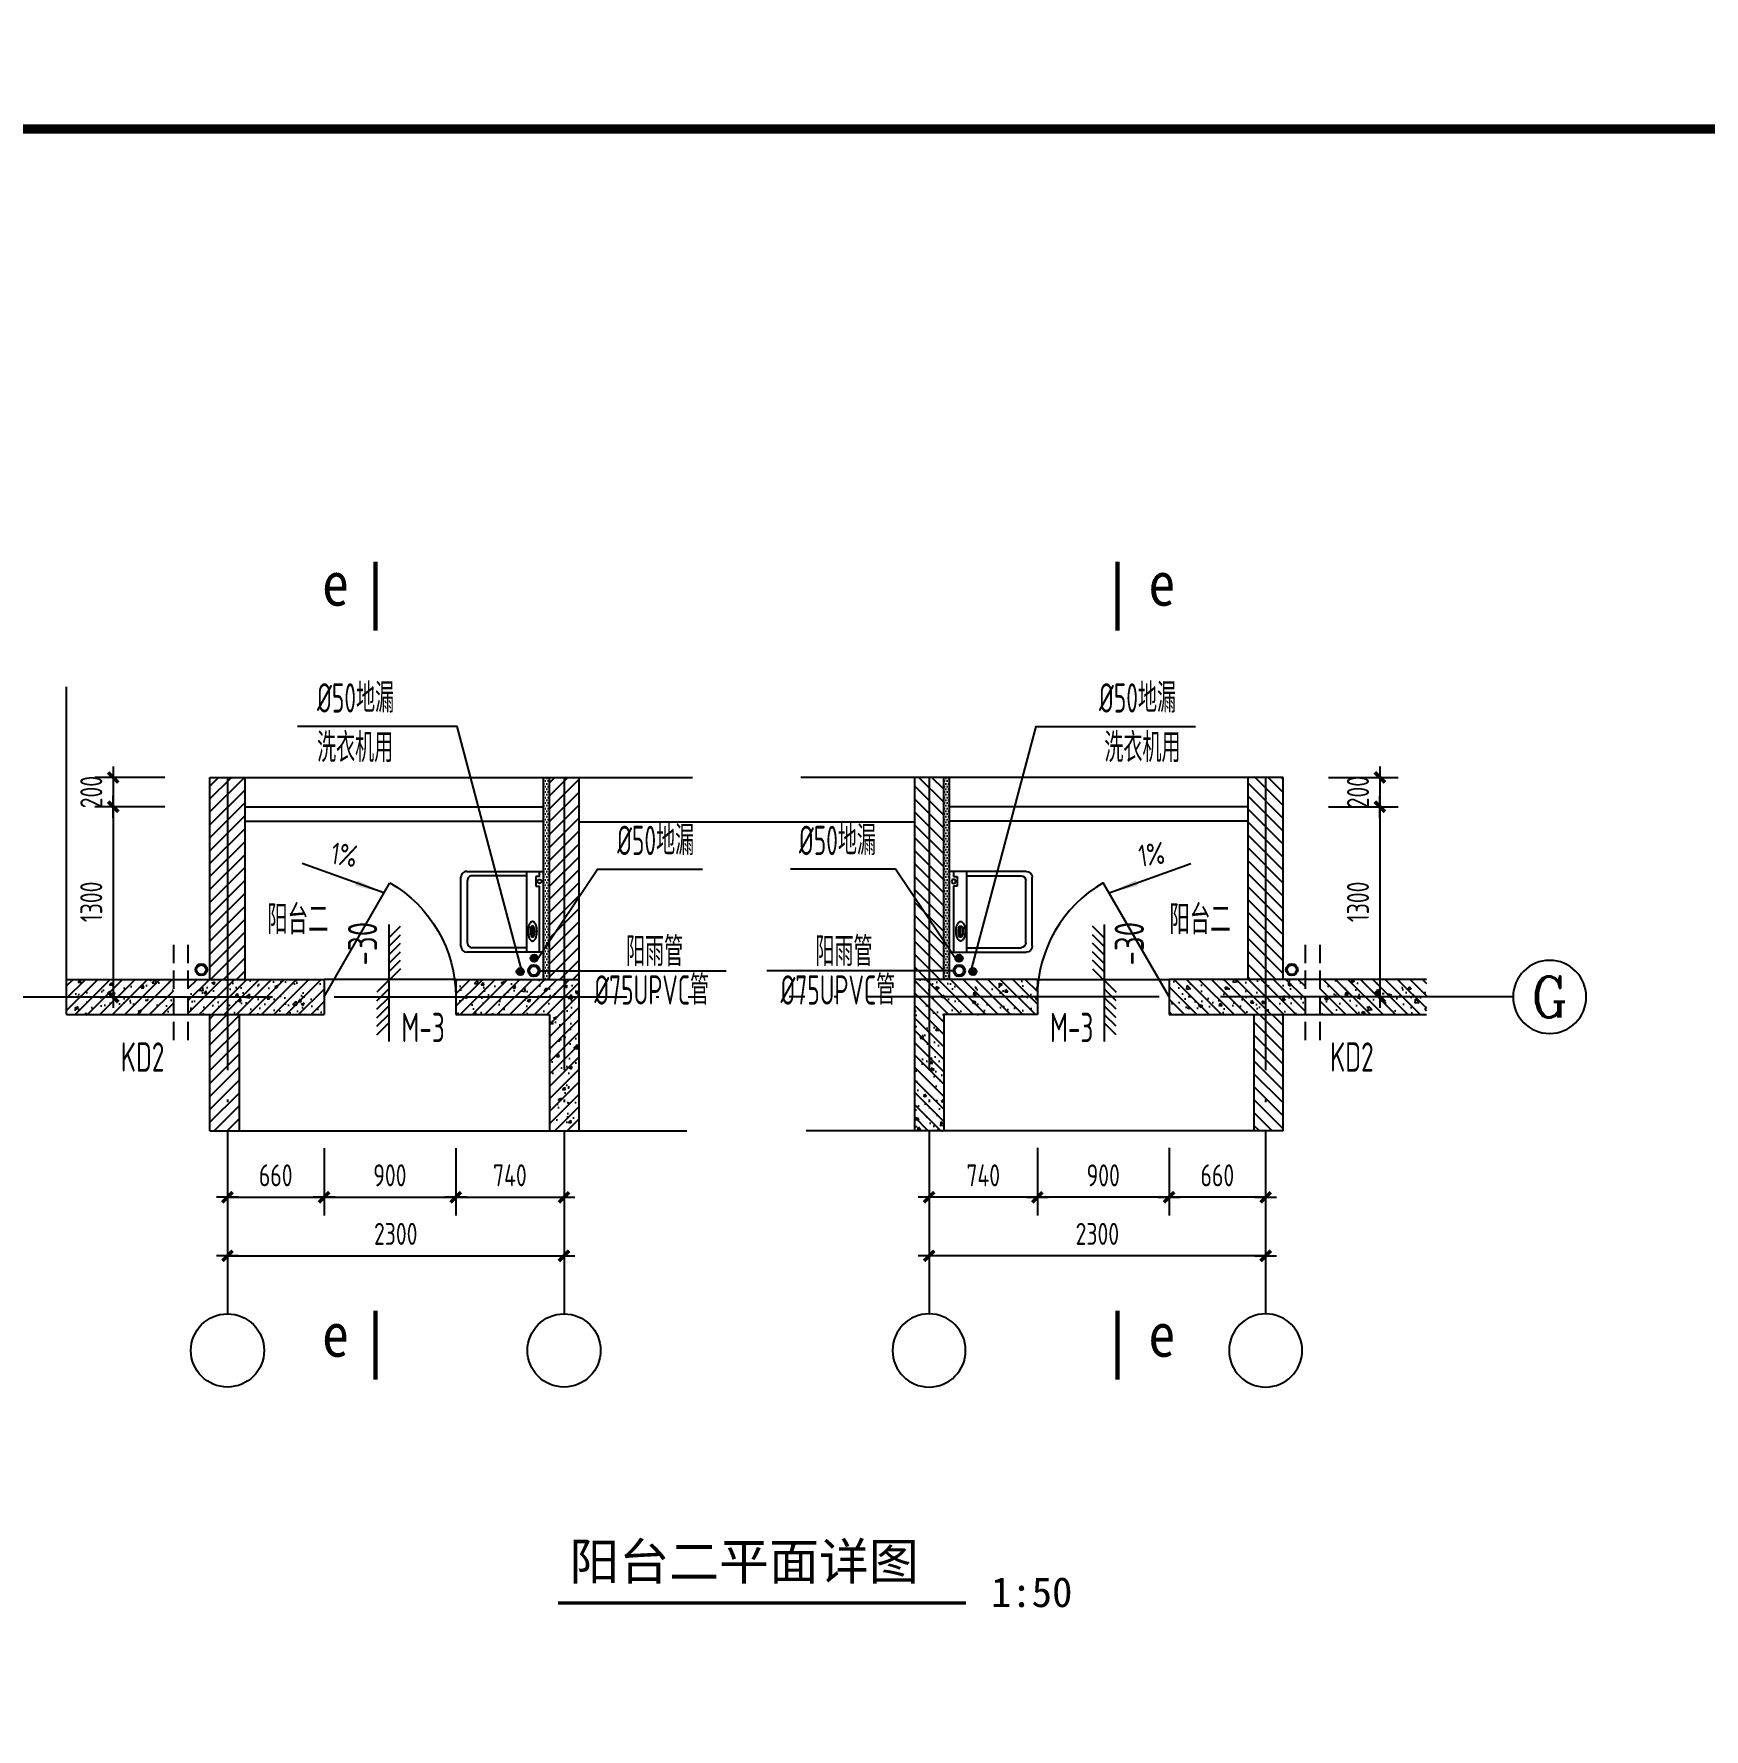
# Model space of a CAD drawing. Extents: x -726032 to 135930, y -151624 to 587044.
# Drawn here: x -107909 to -85080, y 363086 to 386256 of the extents above; entities that cross this region are included whole.
import ezdxf
from ezdxf.enums import TextEntityAlignment as Align

# ---------------------------------------------------------------- set-up
doc = ezdxf.new("R2010")
doc.units = 0
doc.header["$LTSCALE"] = 1000
doc.header["$MEASUREMENT"] = 0
doc.linetypes.add('DASH', pattern=[0.35, 0.25, -0.1])
doc.linetypes.add('DOTE', pattern=[2.42, 2, -0.2, 0.02, -0.2])
doc.layers.get('0').update_dxf_attribs({"linetype": 'CONTINUOUS'})
doc.layers.get('DEFPOINTS').update_dxf_attribs({"color": 1, "linetype": 'CONTINUOUS'})
for name, color, linetype in [('AXIS', 245, 'CONTINUOUS'), ('AXIS_TEXT', 7, 'CONTINUOUS'), ('DOTE', 8, 'DOTE'), ('GROUND', 45, 'CONTINUOUS'), ('LVTRY', 6, 'CONTINUOUS'), ('PUB_DIM', 245, 'CONTINUOUS'), ('PUB_TEXT', 142, 'CONTINUOUS'), ('PUB_TITLE', 1, 'CONTINUOUS'), ('ROOF', 4, 'CONTINUOUS'), ('TOTHER', 7, 'CONTINUOUS'), ('WALL', 255, 'CONTINUOUS'), ('WINDOW', 155, 'CONTINUOUS'), ('WINDOW_TEXT', 7, 'CONTINUOUS'), ('填充', 207, 'CONTINUOUS'), ('引线', 213, 'CONTINUOUS'), ('排水', 245, 'CONTINUOUS'), ('构架', 4, 'CONTINUOUS'), ('空调', 245, 'CONTINUOUS'), ('辅助线', 246, 'CONTINUOUS'), ('门表', 74, 'CONTINUOUS'), ('雨水管', 20, 'CONTINUOUS')]:
    doc.layers.add(name, color=color, linetype=linetype)
doc.styles.add('-宋体', font='SimSun.ttf', dxfattribs={"width": 0.8})
doc.styles.add('-黑体', font='')
doc.styles.add('_HZTXT', font='isocp.shx', dxfattribs={"width": 0.8, "bigfont": 'hztxt.shx'})
doc.styles.add('COMPLEX', font='COMPLEX')
doc.styles.add('DIM_FONT', font='isocp.shx', dxfattribs={"width": 0.8})
doc.styles.add('SIMPLEX', font='SIMPLEX.SHX')
doc.styles.get('-黑体').set_extended_font_data('SimHei')
doc.dimstyles.new('DIMB20', dxfattribs={"dimscale": 0.2, "dimtxt": 300, "dimasz": 1, "dimexe": 250, "dimexo": 300, "dimgap": 150, "dimtad": 1, "dimdec": 0, "dimzin": 0, "dimdsep": 46, "dimtxsty": 'DIM_FONT', "dimblk": '_DIMX', "dimcen": 0.09, "dimse2": 1, "dimclrt": 142, "dimadec": 0, "dimazin": 0, "dimtfac": 1, "dimtdec": 0, "dimtix": 1, "dimtmove": 2, "dimatfit": 3, "dimldrblk": '_DIMX', "dimfxl": 1, "dimtolj": 1, "dimtzin": 0, "dimarcsym": 0})
doc.dimstyles.new('DIMN20', dxfattribs={"dimscale": 0.2, "dimtxt": 300, "dimasz": 1, "dimexe": 250, "dimexo": 300, "dimgap": 150, "dimtad": 1, "dimdec": 0, "dimzin": 0, "dimdsep": 46, "dimtxsty": 'DIM_FONT', "dimblk": '_DIMX', "dimcen": 0.09, "dimclrt": 142, "dimadec": 0, "dimazin": 0, "dimtfac": 1, "dimtdec": 0, "dimtix": 1, "dimtmove": 2, "dimatfit": 3, "dimldrblk": '_DIMX', "dimfxl": 1, "dimtolj": 1, "dimtzin": 0, "dimarcsym": 0})

# ---------------------------------------------------------------- blocks, each defined once
blk = doc.blocks.new('_DBLK')
blk.add_line((-0.5, 0), (0, -0.866))
blk.add_arc((-0.5, 0), 1, 300, 0)
at = {"layer": 'WINDOW_TEXT', "style": 'SIMPLEX', "flags": 9}
blk.add_attdef('A', text='', height=1, dxfattribs=at).set_placement((0, 1.5), align=Align.MIDDLE)
blk = doc.blocks.new('M_E20')
for p, q in [((345, 0), (-345, 0)), ((-302, -36), (-345, -36)), ((-307, -144), (-307, -611)), ((-302, -35), (-302, -66)), ((-302, -66), (-219, -66)), ((-219, -66), (-219, -35)), ((345, -36), (-219, -36)), ((123, -87), (123, -99)), ((133, -96), (133, -113)), ((198, -96), (133, -96)), ((133, -113), (198, -113)), ((198, -113), (198, -96)), ((215, -88), (215, -99)), ((307, -144), (307, -611)), ((267, -651), (-267, -651))]:
    blk.add_line(p, q)
blk.add_lwpolyline([(83, -94, 0.185158), (88, -107, 0.102042), (108, -122, 0.060862), (133, -130, 0.047173), (166, -133, 0.047173), (200, -130, 0.060862), (225, -122, 0.102042), (245, -107, 0.185158), (250, -94, 0.185158), (245, -82, 0.102042), (225, -67, 0.060862), (200, -59, 0.047173), (166, -56, 0.047173), (133, -59, 0.060862), (108, -67, 0.102042), (88, -82, 0.185158)], format="xyb", close=True)
for points in [[(215, -88, 0.259034), (213, -85, 0.076276), (201, -80, 0.036515), (188, -77, 0.026615), (169, -76, 0.026615), (150, -77, 0.036515), (137, -80, 0.076276), (125, -85, 0.259034), (123, -88, 0.078462), (123, -89, 0.056762)], [(215, -99, 0.259034), (213, -95, 0.076276), (201, -90, 0.036515), (188, -88, 0.026615), (169, -87, 0.026615), (150, -88, 0.036515), (137, -90, 0.076276), (125, -95, 0.259034), (123, -99, 0.259034), (125, -102, 0.056762), (133, -106, 0.036515)], [(198, -108, 0.008736), (201, -107, 0.076276), (213, -102, 0.259034), (215, -99, 0.259034)]]:
    blk.add_lwpolyline(points, format="xyb")
blk.add_circle((-259, -35), 17.5)
for centre, start, end in [((-267, -611), 180, 270), ((267, -611), 270, 0)]:
    blk.add_arc(centre, 40, start, end)
at = {"layer": 'TOTHER', "linetype": 'Continuous'}
for p, q in [((-345, -656), (-345, 0)), ((345, 0), (345, -656)), ((-345, -145), (345, -145)), ((295, -706), (-295, -706))]:
    blk.add_line(p, q, dxfattribs=at)
for centre, start, end in [((-295, -656), 180, 270), ((295, -656), 270, 0)]:
    blk.add_arc(centre, 50, start, end, dxfattribs=at)
at = {"width": 0.8, "flags": 9}
for tag in ['XSIZE', 'YSIZE']:
    blk.add_attdef(tag, (0, 0), '', height=0.5, dxfattribs=at)
blk = doc.blocks.new('_DIMX')
blk.add_line((-150, 0), (150, 0))
at = {"const_width": 50}
blk.add_lwpolyline([(-70, -70), (70, 70)], dxfattribs=at)
blk = doc.blocks.new('*D4057')
at = {"color": 0, "linetype": 'ByBlock', "transparency": 16777216}
for p, q in [((94520, -150648), (94997, -150648)), ((94872, -150648), (94872, -151947))]:
    blk.add_line(p, q, dxfattribs=at)
at = {"layer": 'DEFPOINTS', "color": 0, "linetype": 'ByBlock', "transparency": 16777216}
for p in [(94370, -150648), (94370, -151948), (94872, -151948)]:
    blk.add_point(p, dxfattribs=at)
at = {"color": 0, "linetype": 'ByBlock', "transparency": 16777216, "xscale": 0.5, "yscale": 0.5, "zscale": 0.5}
for p, rotation in [((94872, -150648), 90), ((94872, -151948), 270)]:
    blk.add_blockref('_DIMX', p, dxfattribs=dict(at, rotation=rotation))
at = {"color": 142, "linetype": 'ByBlock', "transparency": 16777216, "insert": (94722, -151298), "char_height": 150, "attachment_point": 5, "rotation": 90, "style": 'DIM_FONT'}
blk.add_mtext('\\A1;1300', dxfattribs=at)
blk = doc.blocks.new('*D4050')
at = {"color": 0, "linetype": 'ByBlock', "transparency": 16777216}
for p, q in [((86967, -150648), (86490, -150648)), ((86615, -150648), (86615, -151947))]:
    blk.add_line(p, q, dxfattribs=at)
at = {"layer": 'DEFPOINTS', "color": 0, "linetype": 'ByBlock', "transparency": 16777216}
for p in [(87117, -150648), (86615, -151948), (87117, -151948)]:
    blk.add_point(p, dxfattribs=at)
at = {"color": 0, "linetype": 'ByBlock', "transparency": 16777216, "xscale": 0.5, "yscale": 0.5, "zscale": 0.5}
for p, rotation in [((86615, -150648), 90), ((86615, -151948), 270)]:
    blk.add_blockref('_DIMX', p, dxfattribs=dict(at, rotation=rotation))
at = {"color": 142, "linetype": 'ByBlock', "transparency": 16777216, "insert": (86465, -151298), "char_height": 150, "attachment_point": 5, "rotation": 90, "style": 'DIM_FONT'}
blk.add_mtext('\\A1;1300', dxfattribs=at)
blk = doc.blocks.new('*D4060')
at = {"color": 0, "linetype": 'ByBlock', "transparency": 16777216}
for p, q in [((93431, -152980), (93431, -153442)), ((93430, -153317), (92531, -153317))]:
    blk.add_line(p, q, dxfattribs=at)
at = {"layer": 'DEFPOINTS', "color": 0, "linetype": 'ByBlock', "transparency": 16777216}
for p in [(92531, -152830), (93431, -152830), (92531, -153317)]:
    blk.add_point(p, dxfattribs=at)
at = {"color": 0, "linetype": 'ByBlock', "transparency": 16777216, "xscale": 0.5, "yscale": 0.5, "zscale": 0.5, "rotation": 180}
blk.add_blockref('_DIMX', (92531, -153317), dxfattribs=at)
at = {"color": 0, "linetype": 'ByBlock', "transparency": 16777216, "xscale": 0.5, "yscale": 0.5, "zscale": 0.5}
blk.add_blockref('_DIMX', (93431, -153317), dxfattribs=at)
at = {"color": 142, "linetype": 'ByBlock', "transparency": 16777216, "insert": (92981, -153167), "char_height": 150, "attachment_point": 5, "style": 'DIM_FONT'}
blk.add_mtext('\\A1;900', dxfattribs=at)
blk = doc.blocks.new('*D4061')
at = {"color": 0, "linetype": 'ByBlock', "transparency": 16777216}
for p, q in [((94091, -153380), (94091, -153842)), ((94090, -153717), (91791, -153717))]:
    blk.add_line(p, q, dxfattribs=at)
at = {"layer": 'DEFPOINTS', "color": 0, "linetype": 'ByBlock', "transparency": 16777216}
for p in [(91791, -153230), (94091, -153230), (91791, -153717)]:
    blk.add_point(p, dxfattribs=at)
at = {"color": 0, "linetype": 'ByBlock', "transparency": 16777216, "xscale": 0.5, "yscale": 0.5, "zscale": 0.5}
for p, rotation in [((91791, -153717), 179.9999999999986), ((94091, -153717), 359.9999999999986)]:
    blk.add_blockref('_DIMX', p, dxfattribs=dict(at, rotation=rotation))
at = {"color": 142, "linetype": 'ByBlock', "transparency": 16777216, "insert": (92941, -153567), "char_height": 150, "attachment_point": 5, "style": 'DIM_FONT'}
blk.add_mtext('\\A1;2300', dxfattribs=at)
blk = doc.blocks.new('*D4055')
at = {"color": 0, "linetype": 'ByBlock', "transparency": 16777216}
for p, q in [((86996, -153380), (86996, -153842)), ((86997, -153717), (89296, -153717))]:
    blk.add_line(p, q, dxfattribs=at)
at = {"layer": 'DEFPOINTS', "color": 0, "linetype": 'ByBlock', "transparency": 16777216}
for p in [(86996, -153230), (89296, -153230), (89296, -153717)]:
    blk.add_point(p, dxfattribs=at)
at = {"color": 0, "linetype": 'ByBlock', "transparency": 16777216, "xscale": 0.5, "yscale": 0.5, "zscale": 0.5, "rotation": 180}
blk.add_blockref('_DIMX', (86996, -153717), dxfattribs=at)
at = {"color": 0, "linetype": 'ByBlock', "transparency": 16777216, "xscale": 0.5, "yscale": 0.5, "zscale": 0.5}
blk.add_blockref('_DIMX', (89296, -153717), dxfattribs=at)
at = {"color": 142, "linetype": 'ByBlock', "transparency": 16777216, "insert": (88146, -153567), "char_height": 150, "attachment_point": 5, "style": 'DIM_FONT'}
blk.add_mtext('\\A1;2300', dxfattribs=at)
blk = doc.blocks.new('*D4052')
at = {"color": 0, "linetype": 'ByBlock', "transparency": 16777216}
for p, q in [((86996, -152218), (86996, -152679)), ((87656, -152218), (87656, -152679)), ((86997, -152554), (87656, -152554))]:
    blk.add_line(p, q, dxfattribs=at)
at = {"layer": 'DEFPOINTS', "color": 0, "linetype": 'ByBlock', "transparency": 16777216}
for p in [(86996, -152068), (87656, -152068), (87656, -152554)]:
    blk.add_point(p, dxfattribs=at)
at = {"color": 0, "linetype": 'ByBlock', "transparency": 16777216, "xscale": 0.5, "yscale": 0.5, "zscale": 0.5, "rotation": 180}
blk.add_blockref('_DIMX', (86996, -152554), dxfattribs=at)
at = {"color": 0, "linetype": 'ByBlock', "transparency": 16777216, "xscale": 0.5, "yscale": 0.5, "zscale": 0.5}
blk.add_blockref('_DIMX', (87656, -152554), dxfattribs=at)
at = {"color": 142, "linetype": 'ByBlock', "transparency": 16777216, "insert": (87326, -152404), "char_height": 150, "attachment_point": 5, "style": 'DIM_FONT'}
blk.add_mtext('\\A1;660', dxfattribs=at)
blk = doc.blocks.new('_AXISO')
blk.add_circle((0, 0), 0.5)
at = {"layer": 'AXIS_TEXT', "style": 'COMPLEX', "width": 1.041667}
blk.add_attdef('A', text='', height=0.56, dxfattribs=at).set_placement((-0.25, -0.28), (0.25, -0.28), align=Align.FIT)
blk = doc.blocks.new('*D4059')
at = {"color": 0, "linetype": 'ByBlock', "transparency": 16777216}
for p, q in [((92531, -152980), (92531, -153442)), ((92530, -153317), (91791, -153317))]:
    blk.add_line(p, q, dxfattribs=at)
at = {"layer": 'DEFPOINTS', "color": 0, "linetype": 'ByBlock', "transparency": 16777216}
for p in [(91791, -152830), (92531, -152830), (91791, -153317)]:
    blk.add_point(p, dxfattribs=at)
at = {"color": 0, "linetype": 'ByBlock', "transparency": 16777216, "xscale": 0.5, "yscale": 0.5, "zscale": 0.5, "rotation": 180}
blk.add_blockref('_DIMX', (91791, -153317), dxfattribs=at)
at = {"color": 0, "linetype": 'ByBlock', "transparency": 16777216, "xscale": 0.5, "yscale": 0.5, "zscale": 0.5}
blk.add_blockref('_DIMX', (92531, -153317), dxfattribs=at)
at = {"color": 142, "linetype": 'ByBlock', "transparency": 16777216, "insert": (92161, -153167), "char_height": 150, "attachment_point": 5, "style": 'DIM_FONT'}
blk.add_mtext('\\A1;740', dxfattribs=at)
blk = doc.blocks.new('*D4054')
at = {"color": 0, "linetype": 'ByBlock', "transparency": 16777216}
for p, q in [((87656, -152218), (87656, -152679)), ((87657, -152554), (88556, -152554))]:
    blk.add_line(p, q, dxfattribs=at)
at = {"layer": 'DEFPOINTS', "color": 0, "linetype": 'ByBlock', "transparency": 16777216}
for p in [(87656, -152068), (88556, -152068), (88556, -152554)]:
    blk.add_point(p, dxfattribs=at)
at = {"color": 0, "linetype": 'ByBlock', "transparency": 16777216, "xscale": 0.5, "yscale": 0.5, "zscale": 0.5, "rotation": 180}
blk.add_blockref('_DIMX', (87656, -152554), dxfattribs=at)
at = {"color": 0, "linetype": 'ByBlock', "transparency": 16777216, "xscale": 0.5, "yscale": 0.5, "zscale": 0.5}
blk.add_blockref('_DIMX', (88556, -152554), dxfattribs=at)
at = {"color": 142, "linetype": 'ByBlock', "transparency": 16777216, "insert": (88106, -152404), "char_height": 150, "attachment_point": 5, "style": 'DIM_FONT'}
blk.add_mtext('\\A1;900', dxfattribs=at)
blk = doc.blocks.new('*D4053')
at = {"color": 0, "linetype": 'ByBlock', "transparency": 16777216}
for p, q in [((88556, -152218), (88556, -152679)), ((88557, -152554), (89296, -152554))]:
    blk.add_line(p, q, dxfattribs=at)
at = {"layer": 'DEFPOINTS', "color": 0, "linetype": 'ByBlock', "transparency": 16777216}
for p in [(88556, -152068), (89296, -152068), (89296, -152554)]:
    blk.add_point(p, dxfattribs=at)
at = {"color": 0, "linetype": 'ByBlock', "transparency": 16777216, "xscale": 0.5, "yscale": 0.5, "zscale": 0.5, "rotation": 180}
blk.add_blockref('_DIMX', (88556, -152554), dxfattribs=at)
at = {"color": 0, "linetype": 'ByBlock', "transparency": 16777216, "xscale": 0.5, "yscale": 0.5, "zscale": 0.5}
blk.add_blockref('_DIMX', (89296, -152554), dxfattribs=at)
at = {"color": 142, "linetype": 'ByBlock', "transparency": 16777216, "insert": (88926, -152404), "char_height": 150, "attachment_point": 5, "style": 'DIM_FONT'}
blk.add_mtext('\\A1;740', dxfattribs=at)
blk = doc.blocks.new('*D4058')
at = {"color": 0, "linetype": 'ByBlock', "transparency": 16777216}
for p, q in [((93431, -152980), (93431, -153442)), ((94091, -152980), (94091, -153442)), ((94090, -153317), (93431, -153317))]:
    blk.add_line(p, q, dxfattribs=at)
at = {"layer": 'DEFPOINTS', "color": 0, "linetype": 'ByBlock', "transparency": 16777216}
for p in [(93431, -152830), (94091, -152830), (93431, -153317)]:
    blk.add_point(p, dxfattribs=at)
at = {"color": 0, "linetype": 'ByBlock', "transparency": 16777216, "xscale": 0.5, "yscale": 0.5, "zscale": 0.5, "rotation": 180}
blk.add_blockref('_DIMX', (93431, -153317), dxfattribs=at)
at = {"color": 0, "linetype": 'ByBlock', "transparency": 16777216, "xscale": 0.5, "yscale": 0.5, "zscale": 0.5}
blk.add_blockref('_DIMX', (94091, -153317), dxfattribs=at)
at = {"color": 142, "linetype": 'ByBlock', "transparency": 16777216, "insert": (93761, -153167), "char_height": 150, "attachment_point": 5, "style": 'DIM_FONT'}
blk.add_mtext('\\A1;660', dxfattribs=at)
blk = doc.blocks.new('*D4051')
at = {"color": 0, "linetype": 'ByBlock', "transparency": 16777216}
for p, q in [((86967, -150448), (86490, -150448)), ((86615, -150447), (86615, -150447)), ((86615, -150448), (86615, -150648)), ((86615, -150648), (86615, -150649))]:
    blk.add_line(p, q, dxfattribs=at)
at = {"layer": 'DEFPOINTS', "color": 0, "linetype": 'ByBlock', "transparency": 16777216}
for p in [(87117, -150448), (86615, -150648), (87117, -150648)]:
    blk.add_point(p, dxfattribs=at)
at = {"color": 0, "linetype": 'ByBlock', "transparency": 16777216, "xscale": 0.5, "yscale": 0.5, "zscale": 0.5}
for p, rotation in [((86615, -150448), 270), ((86615, -150648), 90)]:
    blk.add_blockref('_DIMX', p, dxfattribs=dict(at, rotation=rotation))
at = {"color": 142, "linetype": 'ByBlock', "transparency": 16777216, "insert": (86465, -150548), "char_height": 150, "attachment_point": 5, "rotation": 90, "style": 'DIM_FONT'}
blk.add_mtext('\\A1;200', dxfattribs=at)
blk = doc.blocks.new('_ARROW')
blk.add_solid([(0, 0), (-1, 0.1), (-1, -0.1)])
blk = doc.blocks.new('*D4056')
at = {"color": 0, "linetype": 'ByBlock', "transparency": 16777216}
for p, q in [((94520, -150448), (94997, -150448)), ((94872, -150447), (94872, -150447)), ((94872, -150448), (94872, -150648)), ((94872, -150648), (94872, -150649))]:
    blk.add_line(p, q, dxfattribs=at)
at = {"layer": 'DEFPOINTS', "color": 0, "linetype": 'ByBlock', "transparency": 16777216}
for p in [(94370, -150448), (94370, -150648), (94872, -150648)]:
    blk.add_point(p, dxfattribs=at)
at = {"color": 0, "linetype": 'ByBlock', "transparency": 16777216, "xscale": 0.5, "yscale": 0.5, "zscale": 0.5}
for p, rotation in [((94872, -150448), 270), ((94872, -150648), 90)]:
    blk.add_blockref('_DIMX', p, dxfattribs=dict(at, rotation=rotation))
at = {"color": 142, "linetype": 'ByBlock', "transparency": 16777216, "insert": (94722, -150548), "char_height": 150, "attachment_point": 5, "rotation": 90, "style": 'DIM_FONT'}
blk.add_mtext('\\A1;200', dxfattribs=at)
blk = doc.blocks.new('A$C28854053')
at = {"layer": 'ROOF'}
h = blk.add_hatch(dxfattribs=at)
h.set_pattern_fill('DOTS', color=256, scale=300, style=0)
h.set_pattern_definition([(0, (-111359.195, 219447.662), (9.375, 18.75), [0, -18.75])])
h.paths.add_polyline_path([(4351.4, 3524.1), (4351.4, 3524.1), (4351.4, 2972.1), (4351.4, 2972.1), (4351.4, 2786.1), (4391.4, 2786.1), (4391.4, 4166.1), (4351.4, 4166.1)])
h = blk.add_hatch(dxfattribs=at)
h.set_pattern_fill('DOTS', color=256, scale=300, style=0)
h.set_pattern_definition([(180, (122836.507, 219447.662), (-9.375, 18.75), [0, -18.75])])
h.paths.add_polyline_path([(7125.9, 4166.1), (7085.9, 4166.1), (7085.9, 2786.1), (7125.9, 2786.1), (7125.9, 2972.1), (7125.9, 2972.1), (7125.9, 3524.1), (7125.9, 3524.1)])
at = {"layer": '填充'}
h = blk.add_hatch(dxfattribs=at)
h.set_pattern_fill('ANSI31', color=256, scale=500, style=0)
h.set_pattern_definition([(45, (-111359.195, 219447.66), (-44.194174, 44.194174), [])])
h.paths.add_polyline_path([(4391.4, 2786.1), (4591.4, 2786.1), (4591.4, 4166.1), (4391.4, 4166.1)])
h.paths.add_polyline_path([(2071.4, 2786.1), (2311.4, 2786.1), (2311.4, 4166.1), (2071.4, 4166.1)])
h.paths.add_polyline_path([(2071.4, 1750.7), (2271.4, 1750.7), (2271.4, 2546.1), (2071.4, 2546.1)])
h = blk.add_hatch(dxfattribs=at)
h.set_pattern_fill('ANSI31', color=256, scale=500, style=0)
h.set_pattern_definition([(135, (122836.51, 219447.66), (44.194174, 44.194174), [])])
h.paths.add_polyline_path([(7085.9, 2786.1), (6885.9, 2786.1), (6885.9, 4166.1), (7085.9, 4166.1)])
h.paths.add_polyline_path([(9405.9, 2786.1), (9165.9, 2786.1), (9165.9, 4166.1), (9405.9, 4166.1)])
h.paths.add_polyline_path([(9405.9, 1750.7), (9205.9, 1750.7), (9205.9, 2546.1), (9405.9, 2546.1)])
h = blk.add_hatch(dxfattribs=at)
h.set_pattern_fill('AN31C', color=256, scale=300, style=0)
h.set_pattern_definition([(45, (-111359.195, 219447.66), (-42.426407, 42.426407), []), (50, (-111359.2, 219447.66), (215.17805, -18.82564), [22.5, -247.5]), (355, (-111359.2, 219447.66), (-41.6254, 225.65764), [18, -198]), (100.4514, (-111341.26, 219446.1), (173.55281, 206.83186), [19.12206, -210.34263]), (46.1842, (-111359.2, 219507.66), (320.17231, -49.6557), [33.75, -371.25]), (96.6356, (-111332.5, 219503.52), (280.3988, 292.23536), [28.6831, -315.5139]), (351.1842, (-111359.2, 219507.66), (280.3986, 292.2356), [27, -297]), (21, (-111329.2, 219492.66), (179.07212, -120.78567), [22.5, -247.5]), (326, (-111329.2, 219492.66), (72.9946, 217.54501), [18, -198]), (71.4514, (-111314.27, 219482.6), (252.06679, 96.75915), [19.12206, -210.34263]), (37.5, (-111359.195, 219447.66), (3.647957, 99.868156), [0, -195.6, 0, -201, 0, -198.75]), (7.5, (-111359.2, 219447.66), (78.92086, 118.323514), [0, -114.6, 0, -191.1, 0, -75.75]), (327.5, (-111426.095, 219447.66), (160.14673, -6.766462), [0, -75, 0, -234, 0, -310.5]), (317.5, (-111456.1, 219447.66), (174.95585, 30.031495), [0, -97.5, 0, -155.4, 0, -220.5])])
h.paths.add_polyline_path([(1921.4, 2786.1), (1921.4, 2546.1), (2851.4, 2546.1), (2851.4, 2786.1)])
h.paths.add_polyline_path([(1091.4, 2786.1), (1091.4, 2546.1), (1821.4, 2546.1), (1821.4, 2786.1)])
h.paths.add_polyline_path([(4391.4, 2546.1), (4391.4, 1750.7), (4591.4, 1750.7), (4591.4, 2786.1), (3751.4, 2786.1), (3751.4, 2546.1)])
h = blk.add_hatch(dxfattribs=at)
h.set_pattern_fill('AN31C', color=256, scale=300, style=0)
h.set_pattern_definition([(135, (122836.507, 219447.66), (42.426407, 42.426407), []), (130, (122836.5, 219447.66), (-215.17805, -18.82564), [22.5, -247.5]), (185, (122836.5, 219447.66), (41.6254, 225.65764), [18, -198]), (79.5486, (122818.58, 219446.1), (-173.55281, 206.83186), [19.12206, -210.34263]), (133.8158, (122836.5, 219507.66), (-320.17231, -49.6557), [33.75, -371.25]), (83.3644, (122809.83, 219503.52), (-280.3988, 292.23536), [28.6831, -315.5139]), (188.8158, (122836.5, 219507.66), (-280.3986, 292.2356), [27, -297]), (159, (122806.5, 219492.66), (-179.07212, -120.78567), [22.5, -247.5]), (214, (122806.5, 219492.66), (-72.9946, 217.54501), [18, -198]), (108.5486, (122791.58, 219482.6), (-252.06679, 96.75915), [19.12206, -210.34263]), (142.5, (122836.51, 219447.66), (-3.647957, 99.868156), [0, -195.6, 0, -201, 0, -198.75]), (172.5, (122836.51, 219447.66), (-78.92086, 118.323514), [0, -114.6, 0, -191.1, 0, -75.75]), (212.5, (122903.41, 219447.66), (-160.14673, -6.766462), [0, -75, 0, -234, 0, -310.5]), (222.5, (122933.4, 219447.66), (-174.95585, 30.031495), [0, -97.5, 0, -155.4, 0, -220.5])])
h.paths.add_polyline_path([(9555.9, 2786.1), (9555.9, 2546.1), (8625.9, 2546.1), (8625.9, 2786.1)])
h.paths.add_polyline_path([(10385.9, 2786.1), (10385.9, 2546.1), (9655.9, 2546.1), (9655.9, 2786.1)])
h.paths.add_polyline_path([(7085.9, 2546.1), (7085.9, 1750.7), (6885.9, 1750.7), (6885.9, 2786.1), (7725.9, 2786.1), (7725.9, 2546.1)])
at = {"layer": '雨水管'}
h = blk.add_hatch(dxfattribs=at)
h.set_pattern_fill('ANSI31', color=256, scale=50, style=0)
h.set_pattern_definition([(135, (-66830.939, -171640.645), (4.41941738, 4.41941738), [])])
h.paths.add_polyline_path([(4311.7, 2930.3, 1), (4261.7, 2930.3, 1)])
h = blk.add_hatch(dxfattribs=at)
h.set_pattern_fill('ANSI31', color=256, scale=50, style=0)
h.set_pattern_definition([(45, (78308.2504, -171640.645), (-4.41941738, 4.41941738), [])])
h.paths.add_polyline_path([(7215.6, 2930.3, 1), (7165.6, 2930.3, 1)])
h = blk.add_hatch(dxfattribs=at)
h.set_pattern_fill('ANSI31', color=256, scale=50, style=0)
h.set_pattern_definition([(135, (-66925.361, -171731.812), (4.41941738, 4.41941738), [])])
h.paths.add_polyline_path([(4217.3, 2839.1, 1), (4167.3, 2839.1, 1)])
h = blk.add_hatch(dxfattribs=at)
h.set_pattern_fill('ANSI31', color=256, scale=50, style=0)
h.set_pattern_definition([(45, (78402.6725, -171731.812), (-4.41941738, 4.41941738), [])])
h.paths.add_polyline_path([(7310.1, 2839.1, 1), (7260.1, 2839.1, 1)])
blk.add_line((6885.9, 3860.2), (4591.4, 3860.2))
at = {"color": 134}
for p, q in [((3293.7, 3160), (3293.7, 2361.8)), ((3293.7, 3068.9), (3374.4, 3148.9)), ((8183.6, 3068.9), (8102.9, 3148.9)), ((8183.6, 3160), (8183.6, 2361.8)), ((3293.7, 3010.8), (3374.4, 3090.9)), ((3293.7, 2952.7), (3374.4, 3032.8)), ((8183.6, 3010.8), (8102.9, 3090.9)), ((8183.6, 2952.7), (8102.9, 3032.8)), ((3293.7, 2894.6), (3374.4, 2974.7)), ((3293.7, 2836.5), (3374.4, 2916.6)), ((8183.6, 2894.6), (8102.9, 2974.7)), ((8183.6, 2836.5), (8102.9, 2916.6)), ((3374.4, 2858.5), (3212.9, 2698.4)), ((8102.9, 2858.5), (8264.4, 2698.4)), ((3212.9, 2640.3), (3293.7, 2720.4)), ((8264.4, 2640.3), (8183.6, 2720.4)), ((3212.9, 2582.2), (3293.7, 2662.3)), ((3212.9, 2524.2), (3293.7, 2604.2)), ((8264.4, 2582.2), (8183.6, 2662.3)), ((8264.4, 2524.2), (8183.6, 2604.2)), ((3212.9, 2466.1), (3293.7, 2546.2)), ((3212.9, 2408), (3293.7, 2488.1)), ((8264.4, 2466.1), (8183.6, 2546.2)), ((8264.4, 2408), (8183.6, 2488.1))]:
    blk.add_line(p, q, dxfattribs=at)
at = {"layer": 'DOTE'}
for p, q in [((2191.4, 4166.1), (2191.4, 500)), ((4491.4, 4166.1), (4491.4, 500)), ((6985.9, 4166.1), (6985.9, 500)), ((9285.9, 4166.1), (9285.9, 500)), ((500, 2666.1), (5446.7, 2666.1)), ((10977.3, 2666.1), (6030.6, 2666.1))]:
    blk.add_line(p, q, dxfattribs=at)
at = {"layer": 'GROUND'}
for p, q in [((3751.4, 2786.1), (2851.4, 2786.1)), ((7725.9, 2786.1), (8625.9, 2786.1))]:
    blk.add_line(p, q, dxfattribs=at)
at = {"layer": 'PUB_TEXT', "const_width": 30, "elevation": 1920}
for points in [[(3202.8, 5168.8), (3202.8, 5640.2)], [(8274.5, 5168.8), (8274.5, 5640.2)], [(3202.8, 521), (3202.8, 49.6)], [(8274.5, 521), (8274.5, 49.6)]]:
    blk.add_lwpolyline(points, dxfattribs=at)
at = {"layer": 'ROOF'}
for p, q in [((4351.4, 2786.1), (4351.4, 4166.1)), ((7125.9, 2786.1), (7125.9, 4166.1)), ((2311.4, 3966.1), (4351.4, 3966.1)), ((9165.9, 3966.1), (7125.9, 3966.1)), ((2311.4, 3866.1), (4351.4, 3866.1)), ((9165.9, 3866.1), (7125.9, 3866.1))]:
    blk.add_line(p, q, dxfattribs=at)
at = {"layer": 'WALL'}
for p, q in [((2071.4, 2786.1), (2071.4, 4166.1)), ((2071.4, 4166.1), (2311.4, 4166.1)), ((2311.4, 2786.1), (2311.4, 4166.1)), ((4391.4, 2786.1), (4391.4, 4166.1)), ((4591.4, 4166.1), (4591.4, 1750.7)), ((6885.9, 4166.1), (6885.9, 1750.7)), ((7085.9, 2786.1), (7085.9, 4166.1)), ((9165.9, 2786.1), (9165.9, 4166.1)), ((9405.9, 4166.1), (9165.9, 4166.1)), ((9405.9, 2786.1), (9405.9, 4166.1)), ((1091.4, 2786.1), (2851.4, 2786.1)), ((2851.4, 2786.1), (2851.4, 2546.1)), ((3751.4, 2786.1), (4591.4, 2786.1)), ((3751.4, 2786.1), (3751.4, 2546.1)), ((7725.9, 2786.1), (6885.9, 2786.1)), ((7725.9, 2786.1), (7725.9, 2546.1)), ((10385.9, 2786.1), (8625.9, 2786.1)), ((8625.9, 2786.1), (8625.9, 2546.1)), ((1091.4, 2546.1), (2851.4, 2546.1)), ((2071.4, 1750.7), (2071.4, 2546.1)), ((2271.4, 2546.1), (2271.4, 1750.7)), ((3751.4, 2546.1), (4391.4, 2546.1)), ((4391.4, 2546.1), (4391.4, 1750.7)), ((7725.9, 2546.1), (7085.9, 2546.1)), ((7085.9, 2546.1), (7085.9, 1750.7)), ((8625.9, 2546.1), (10385.9, 2546.1)), ((9205.9, 2546.1), (9205.9, 1750.7)), ((9405.9, 1750.7), (9405.9, 2546.1))]:
    blk.add_line(p, q, dxfattribs=at)
at = {"layer": '引线'}
for p, q in [((4315.1, 2845.5), (5600.1, 2845.5)), ((7162.2, 2845.5), (5877.2, 2845.5))]:
    blk.add_line(p, q, dxfattribs=at)
for points in [[(4199.4, 2863.1), (3759.8, 4513.4), (2669.9, 4513.4)], [(7278, 2863.1), (7717.6, 4513.4), (8807.4, 4513.4)], [(4311.5, 2927.6), (4720.6, 3539.6), (5437.6, 3539.6)], [(7165.8, 2927.6), (6756.7, 3539.6), (6039.7, 3539.6)]]:
    blk.add_lwpolyline(points, dxfattribs=at)
at = {"layer": '排水'}
for points in [[(3259.6, 3377.1), (2702, 3577.1)], [(8217.7, 3377.1), (8775.3, 3577.1)]]:
    blk.add_lwpolyline(points, dxfattribs=at)
at = {"layer": '空调', "linetype": 'DASH', "ltscale": 0.5}
for p, q in [((1821.4, 3021.4), (1821.4, 2337.2)), ((1921.4, 3021.4), (1921.4, 2337.2)), ((9555.9, 3021.4), (9555.9, 2337.2)), ((9655.9, 3021.4), (9655.9, 2337.2))]:
    blk.add_line(p, q, dxfattribs=at)
at = {"layer": '辅助线'}
for p, q in [((1091.4, 2546.1), (1091.4, 4785.6)), ((2311.4, 4166.1), (5368.8, 4166.1)), ((9165.9, 4166.1), (6108.5, 4166.1)), ((2071.4, 1750.7), (5331, 1750.7)), ((9405.9, 1750.7), (6146.3, 1750.7))]:
    blk.add_line(p, q, dxfattribs=at)
at = {"layer": '雨水管'}
for centre, radius in [((4286.7, 2930.3), 25), ((7190.6, 2930.3), 25), ((2012.2, 2852), 40), ((2012.2, 2852), 32.5), ((4192.3, 2839.1), 25), ((4285.1, 2845.5), 40), ((4285.1, 2845.5), 30), ((7192.2, 2845.5), 40), ((7192.2, 2845.5), 30), ((7285.1, 2839.1), 25), ((9465.1, 2852), 40), ((9465.1, 2852), 32.5)]:
    blk.add_circle(centre, radius, dxfattribs=at)
at = {"layer": 'AXIS', "color": 146}
ref = blk.add_blockref('_AXISO', (11227.3, 2666.1), dxfattribs=dict(at, xscale=-500, yscale=500, zscale=500))
ref.add_attrib('A', 'G', dxfattribs={"layer": 'AXIS_TEXT', "height": 280, "style": 'COMPLEX', "width": 1.041667}).set_placement((11102.3, 2526.1), (11352.3, 2526.1), align=Align.FIT)
at = {"layer": 'AXIS', "color": 146, "yscale": 500, "zscale": 500}
for p, xscale in [((2191.4, 250), 500), ((4491.4, 250), 500), ((6985.9, 250), -500), ((9285.9, 250), -500)]:
    blk.add_blockref('_AXISO', p, dxfattribs=dict(at, xscale=xscale))
at = {"layer": 'LVTRY', "yscale": 0.8, "zscale": 0.8}
for p, xscale, rotation in [((4351.4, 3248.1), 0.8, 270), ((7125.9, 3248.1), -0.8, 90)]:
    blk.add_blockref('M_E20', p, dxfattribs=dict(at, xscale=xscale, rotation=rotation))
at = {"layer": 'WINDOW', "yscale": 900, "zscale": 900, "rotation": 180}
for p, xscale in [((3301.4, 2666.1), -900), ((8175.9, 2666.1), 900)]:
    blk.add_blockref('_DBLK', p, dxfattribs=dict(at, xscale=xscale))
at = {"layer": '排水', "yscale": 200, "zscale": 200}
for p, xscale, rotation in [((3259.6, 3377.1), -200, 160.2647338950179), ((8217.7, 3377.1), 200, 199.7352661049821)]:
    blk.add_blockref('_ARROW', p, dxfattribs=dict(at, xscale=xscale, rotation=rotation))
at = {"color": 7, "style": 'DIM_FONT', "width": 0.8}
for p in [(3214.5, 2881.4), (8454.6, 2881.4)]:
    blk.add_text('-30', height=200, rotation=90, dxfattribs=at).set_placement(p)
at = {"layer": 'PUB_TEXT'}
for s, height, style, width, p in [('e', 300, '-宋体', 0.9, (2837.9, 5340, 1920)), ('阳台二', 200, '_HZTXT', 0.7, (2462.4, 3094.7)), ('阳台二', 200, '_HZTXT', 0.7, (8628, 3094.7)), ('e', 300, '-宋体', 0.9, (8485.1, 207.4, 1920))]:
    blk.add_text(s, height=height, dxfattribs=dict(at, style=style, width=width)).set_placement(p)
at = {"layer": 'PUB_TEXT', "style": '-宋体', "width": 0.9}
for p in [(8485.1, 5340, 1920), (2837.9, 207.4, 1920)]:
    blk.add_text('e', height=300, rotation=360, dxfattribs=at).set_placement(p)
at = {"layer": '引线', "style": '_HZTXT', "width": 0.65}
for s, p in [('%%C50地漏', (2803.7, 4609.6)), ('洗衣机用', (2803.7, 4270.3)), ('%%C50地漏', (4854.4, 3635.8)), ('阳雨管', (4915.5, 2876.1)), ('%%C75UPVC管', (4698.5, 2613.4))]:
    blk.add_text(s, height=200, rotation=360, dxfattribs=at).set_placement(p)
for s, p in [('%%C50地漏', (8147.4, 4609.6)), ('洗衣机用', (8184.3, 4270.3)), ('%%C50地漏', (6096.7, 3635.8)), ('阳雨管', (6209.7, 2876.1)), ('%%C75UPVC管', (5970.7, 2613.4))]:
    blk.add_text(s, height=200, dxfattribs=at).set_placement(p)
at = {"layer": '排水', "style": 'DIM_FONT', "width": 0.8}
for rotation, p in [(351.54794, (2891.9, 3576.5)), (8.45206, (8431.1, 3553.6))]:
    blk.add_text('1%', height=150, rotation=rotation, dxfattribs=at).set_placement(p)
at = {"layer": '空调', "linetype": 'DASH', "ltscale": 0.5, "style": '_HZTXT', "width": 0.7}
for p in [(1462, 2155.5), (9726.2, 2155.5)]:
    blk.add_text('KD2', height=200, dxfattribs=at).set_placement(p)
at = {"layer": '门表', "style": '_HZTXT', "width": 0.7}
for p in [(3379.7, 2357.3), (7811.9, 2357.3)]:
    blk.add_text('M-3', height=200, dxfattribs=at).set_placement(p)
at = {"layer": 'PUB_DIM'}
for base, p1, p2, angle, picture, middle, set_off in [((1410.6, 3966.1), (1912.4, 4166.1), (1912.4, 3966.1), 90, '*D4051', (1260.6, 4066.1), (-85204.6, 154613.7)), ((10066.7, 3966.1), (9564.9, 4166.1), (9564.9, 3966.1), 270, '*D4056', (9916.7, 4066.1), (-84804.9, 154613.7)), ((1410.6, 2666.1), (1912.4, 3966.1), (1912.4, 2666.1), 90, '*D4050', (1260.6, 3316.1), (-85204.6, 154613.7)), ((10066.7, 2666.1), (9564.9, 3966.1), (9564.9, 2666.1), 270, '*D4057', (9916.7, 3316.1), (-84804.9, 154613.7))]:
    dim = blk.add_linear_dim(base=base, p1=p1, p2=p2, angle=angle, dimstyle='DIMB20', override={"dimscale": 0.5, "dimblk1": '_DIMX', "dimblk2": '_DIMX', "dimsah": 1}, dxfattribs=at)
    dim.commit()
    dim.dimension.update_dxf_attribs({"geometry": picture, "text_midpoint": middle, "insert": set_off})
for p1, p2, distance, dimstyle, picture, middle, set_off in [((2191.4, 1783.3), (2851.4, 1783.3), -486.4, 'DIMN20', '*D4052', (2521.4, 1446.9), (-84804.9, 153850.9)), ((2851.4, 1783.3), (3751.4, 1783.3), -486.4, 'DIMB20', '*D4054', (3301.4, 1446.9), (-84804.9, 153850.9)), ((3751.4, 1783.3), (4491.4, 1783.3), -486.4, 'DIMB20', '*D4053', (4121.4, 1446.9), (-84804.9, 153850.9)), ((7725.9, 1783.3), (6985.9, 1783.3), 486.4, 'DIMB20', '*D4059', (7355.9, 1446.9), (-84804.9, 154613.7)), ((8625.9, 1783.3), (7725.9, 1783.3), 486.4, 'DIMB20', '*D4060', (8175.9, 1446.9), (-84804.9, 154613.7)), ((9285.9, 1783.3), (8625.9, 1783.3), 486.4, 'DIMN20', '*D4058', (8955.9, 1446.9), (-84804.9, 154613.7)), ((2191.4, 1383.3), (4491.4, 1383.3), -486.4, 'DIMB20', '*D4055', (3341.4, 1046.9), (-84804.9, 154613.7)), ((9285.9, 1383.3), (6985.9, 1383.3), 486.4, 'DIMB20', '*D4061', (8135.9, 1046.9), (-84804.9, 154613.7))]:
    dim = blk.add_aligned_dim(p1=p1, p2=p2, distance=distance, dimstyle=dimstyle, override={"dimscale": 0.5, "dimblk1": '_DIMX', "dimblk2": '_DIMX', "dimsah": 1}, dxfattribs=at)
    dim.commit()
    dim.dimension.update_dxf_attribs({"geometry": picture, "text_midpoint": middle, "insert": set_off})

msp = doc.modelspace()

# ---------------------------------------------------------------- linework, layer by layer
at = {"layer": 'PUB_TITLE'}
for points, const_width in [([(-149841.3, 331655.6), (-53251.3, 331655.6), (-53251.3, 386255.6), (-149841.3, 386255.6)], 0.234), ([(-147241.3, 332955.6), (-54551.3, 332955.6), (-54551.3, 384955.6), (-147241.3, 384955.6)], 130)]:
    msp.add_lwpolyline(points, close=True, dxfattribs=dict(at, const_width=const_width))
at = {"layer": '构架', "const_width": 45.5}
msp.add_lwpolyline([(-100745.2, 364808.9), (-95169.5, 364808.9)], dxfattribs=at)

# ---------------------------------------------------------------- block references
at = {"xscale": 2, "yscale": 2, "zscale": 2}
msp.add_blockref('A$C28854053', (-109645.4, 367761, 3840), dxfattribs=at)

# ---------------------------------------------------------------- texts
at = {"layer": 'AXIS', "style": '-黑体'}
for s, height, p in [('阳台二平面详图', 500, (-100588.9, 365127.9)), ('1:50', 409.09, (-94827.5, 364753.8))]:
    msp.add_text(s, height=height, dxfattribs=at).set_placement(p)

doc.saveas('drawing.dxf')
